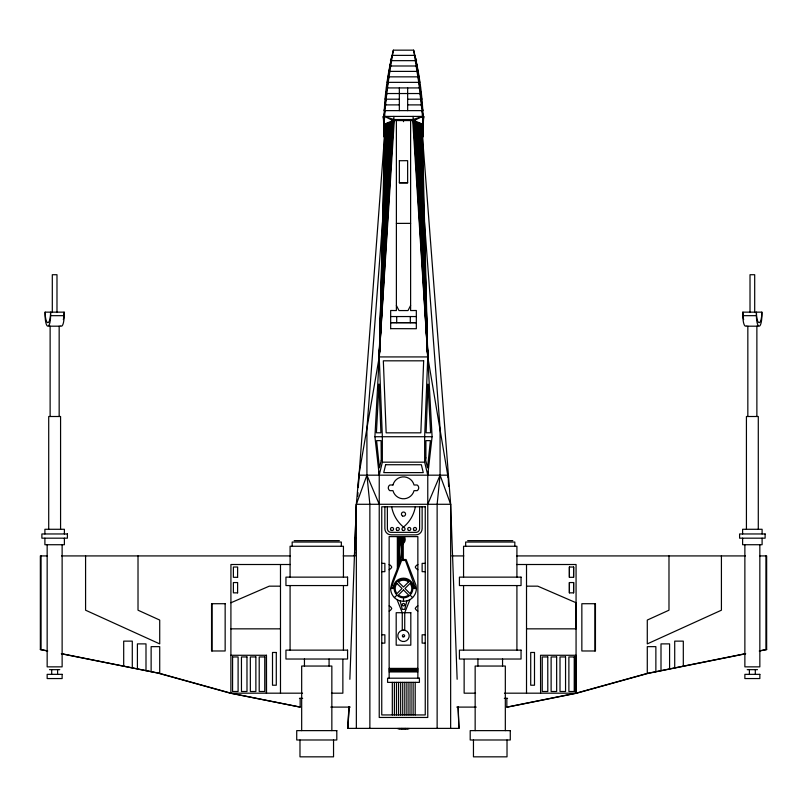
<?xml version="1.0" encoding="UTF-8"?>
<svg xmlns="http://www.w3.org/2000/svg" width="807" height="807" viewBox="0 0 807 807"><rect width="100%" height="100%" fill="white"/><g stroke="black" fill="none" stroke-linecap="round" stroke-linejoin="round"><path stroke-width="1.21" d="M358.853 477.683L384.495 136.686L384.525 128.333M422.475 128.333L422.475 136.686L423.13 136.686C424.008 107.684 420.649 78.309 413.638 50.165L393.362 50.165C388.399 78.753 384.061 107.624 383.87 136.686L384.525 136.686L389.983 125.458L394.31 120.112L412.69 120.112L417.865 126.86L422.505 136.686L450.649 504.284L457.145 679.282M384.495 136.686L379.229 364.471M384.485 146.753L384.546 144.241M413.123 116.41L413.123 119.527L418.54 126.86L423.13 136.686L423.514 116.41L421.95 110.63L418.742 82.354L413.638 50.165M427.771 364.471L421.809 134.89L422.434 134.89L423.07 132.207L423.514 116.41L383.486 116.41L383.87 136.686L388.46 126.86L393.877 119.527L393.877 116.41M349.855 679.282L356.351 504.284L358.873 475.172L379.229 356.926L394.31 120.112M348.947 707.013L348.039 728.378L458.961 728.378L458.174 706.972M358.399 486.409L358.873 475.172L448.127 475.172L448.601 486.409M422.505 136.686L427.771 356.926L424.653 436.728L424.653 462.169L427.771 475.172L432.088 436.728L427.771 356.926L421.062 133.165L421.708 133.165L423.029 130.088L423.514 116.41L422.616 124.782M354.697 552.19L354.495 555.922L356.351 504.284L366.923 475.172L366.923 428.436L382.417 223.721L391.445 123.31M354.828 549.708L355.504 537.28M355.978 528.585L356.311 522.371M357.733 496.285L357.935 492.563M358.197 487.589L358.873 475.172M385.05 110.63L383.486 116.41L383.9 134.406L385.191 134.89L379.229 356.926L382.347 436.728L382.347 462.169L379.229 475.172L374.912 436.728L391.778 122.856L384.122 124.339C383.769 99.523 387.39 74.284 393.362 50.165M422.797 128.737L422.434 134.89L423.1 134.406L423.514 116.41L422.979 128.061L420.961 131.491L420.306 131.491L427.771 356.926L448.147 477.683M423.161 122.573L423.514 116.41L422.929 126.144L419.519 129.877L427.771 356.926L379.229 356.926L385.938 133.165L383.93 132.207L383.486 116.41L384.384 124.782M393.645 120.556L379.229 356.926L386.694 131.491L383.971 130.088L383.486 116.41L384.071 126.144L387.481 129.877L379.229 356.926L392.696 121.675L384.122 124.339L388.288 128.333L379.229 356.926L390.87 124.117L384.122 124.339L389.135 126.86L379.229 356.926L389.983 125.458L384.122 124.339L392.928 120.556L414.072 120.556L422.878 124.339L418.712 128.333L427.771 356.926L412.69 120.112M421.97 130.764L421.708 133.165L423.07 132.207M400.897 559.513L406.103 559.513L415.938 585.166L416.372 588.505A12.872 12.872 0 0 1 412.599 597.604C407.757 602.506 399.243 602.506 394.401 597.604A12.872 12.872 0 0 1 390.628 588.505C393.382 573.626 404.297 560.512 400.897 544.584M421.355 129.17L420.961 131.491L423.029 130.088M422.535 122.21L422.929 119.89M406.829 600.943L404.731 609.366L402.269 609.366L400.171 600.943M385.605 104.89L384.001 110.63L422.999 110.63L421.395 104.89M386.21 99.19L384.566 104.89L399.344 104.89M386.856 93.531L385.171 99.19L399.344 99.19M387.531 87.923L385.817 93.531L421.183 93.531L419.469 87.923M388.258 82.354L386.492 87.923L420.508 87.923L418.742 82.354M389.014 76.847L387.209 82.354L419.791 82.354L417.986 76.847M389.811 71.389L387.975 76.847L419.025 76.847L417.189 71.389M390.638 65.992L388.762 71.389L418.238 71.389L416.362 65.992M391.506 60.656L389.599 65.992L417.401 65.992L415.494 60.656M392.414 55.38L390.467 60.656L416.533 60.656L414.586 55.38M409.936 599.651L404.731 612.715L404.731 630.277M427.771 504.284L440.077 475.172L440.077 428.436L424.583 223.721L415.555 123.31M410.612 305.48L408.009 310.564L398.991 310.564L396.388 305.48M394.401 597.604L396.883 595.122M420.175 129.877L422.979 128.061M419.378 128.333L422.929 126.144M414.072 120.556L422.475 116.41L421.95 110.63M230.933 602.758L269.266 586.164L280.483 586.164M506.836 698.337L506.836 707.103L507.563 707.103L576.793 693.183L648.011 673.401L745.688 653.761M744.962 653.761L647.285 673.401L576.067 693.183L506.836 707.103M759.76 650.785L766.65 649.544L766.65 555.922L759.74 555.922M759.256 651.037L766.65 649.544M391.899 55.38L415.101 55.38M407.656 99.19L421.829 99.19L420.144 93.531M407.656 104.89L422.434 104.89L420.79 99.19M399.364 160.734L407.636 160.664L407.636 182.846L399.364 182.846L399.364 160.664M399.364 182.775L407.636 182.775M396.388 223.398L410.612 223.357M45.142 312.148A10.531 2.724 90 0 0 47.865 322.669A10.531 2.724 90 0 0 50.589 312.148L50.589 315.668A10.531 2.724 90 0 1 47.865 326.189A10.531 2.724 90 0 1 45.142 315.668L45.142 312.148L64.146 312.148L64.146 315.668A10.531 2.724 90 0 1 60.717 325.836M746.283 325.836A10.531 2.724 -90 0 1 742.854 315.668L742.854 312.148L761.858 312.148L761.858 315.668A10.531 2.724 -90 0 1 759.135 326.189A10.531 2.724 -90 0 1 756.411 315.668L756.411 312.148A10.531 2.724 -90 0 0 759.135 322.669A10.531 2.724 -90 0 0 761.858 312.148M50.589 315.668L64.146 315.668M742.854 315.668L756.411 315.668M390.669 316.546L416.331 316.546M49.106 326.189L60.182 326.189M746.818 326.189L757.894 326.189M390.669 328.651L416.331 328.721L416.331 310.493L410.612 310.564L410.612 120.112M374.912 436.728L432.088 436.728M382.347 462.169L424.653 462.169M450.649 728.378L450.649 504.284L356.351 504.284L356.351 728.378M294.202 540.64L339.323 540.64M467.677 540.64L512.798 540.64M47.26 555.922L40.35 555.922L40.35 649.544L47.744 651.037M61.584 555.922L290.459 555.922M343.187 555.922L355.221 555.922M451.779 555.922L463.813 555.922M516.541 555.922L745.416 555.922M381.751 563.357L384.868 563.357L384.868 571.679L381.751 571.679M425.249 563.357L422.132 563.357L422.132 571.679L425.249 571.679M290.47 564.507L230.933 564.507L230.883 693.183L300.164 707.103L300.164 698.337M516.53 564.507L576.067 564.507L576.067 693.183L576.117 655.274L540.539 655.274L540.589 693.183M573.616 567.018L569.369 567.018L569.369 577.308L573.616 577.308L573.616 567.018L573.575 577.308M237.631 577.308L233.384 577.308L233.384 567.018L237.631 567.018L237.591 577.308M573.616 582.553L569.369 582.553L569.369 592.852L573.616 592.852L573.616 582.553L573.575 592.852M526.517 586.164L537.775 586.164L576.117 602.758L576.117 628.845L526.517 628.845M390.628 588.505L394.139 588.505M412.861 588.505A9.361 9.361 0 0 0 398.819 580.394A9.361 9.361 0 0 0 398.819 596.605A9.361 9.361 0 0 0 412.861 588.505L416.372 588.505M237.631 592.852L233.384 592.852L233.384 582.553L237.631 582.553L237.591 592.852M230.883 628.845L280.483 628.845M381.751 634.796L384.868 634.796L384.868 643.118L381.751 643.118M425.249 634.796L422.132 634.796L422.132 643.118L425.249 643.118M40.35 649.544L47.24 650.785M230.883 655.274L266.461 655.274L266.461 693.183L266.411 655.274M232.567 656.948L238.115 656.948L238.095 691.498L232.567 691.498L232.587 656.948M389.145 668.398L417.855 668.398M49.52 669.669L59.779 669.669M389.145 669.568L417.855 669.568M747.221 669.669L757.48 669.669M389.145 670.748L417.855 670.748M389.145 671.928L417.855 671.928M61.312 653.761L159.715 673.401L230.933 693.183M648.011 673.401L647.285 673.401L647.285 646.649L655.869 646.649L655.869 671.676M158.989 673.401L230.207 693.183L302.554 693.183M331.445 693.183L342.864 693.183L342.864 659.45M475.555 693.183L464.136 693.183L464.136 659.45M504.446 693.183L576.793 693.183M299.437 698.337L302.675 698.337M504.325 698.337L507.563 698.337M300.164 707.103L230.207 693.183M330.759 707.103L350.218 707.103M456.782 707.103L476.241 707.103M62.038 653.761L159.715 673.401L159.715 646.649L151.131 646.649L151.131 671.676M392.928 120.556L384.525 116.41L393.877 119.527L413.123 119.527L422.475 116.41L422.878 124.339L417.865 126.86L427.771 356.926L413.355 120.556M384.071 126.144L387.622 128.333M383.839 122.573L383.486 116.41L384.021 128.061L386.825 129.877M410.117 595.122L412.599 597.604M384.021 128.061L386.039 131.491L385.645 129.17M383.971 130.088L385.292 133.165L385.03 130.764M379.229 504.284L366.923 475.172L369.868 504.284L369.868 728.378M397.064 599.651L402.269 612.715L402.269 630.277M450.649 504.284L440.077 475.172L437.132 504.284L437.132 728.378M383.93 132.207L384.566 134.89L384.203 128.737M384.071 119.89L384.465 122.21M458.053 707.013L458.961 728.378M765.924 555.922L765.924 649.544M762.101 533.962L762.101 529.281L742.611 529.281L742.611 533.962M762.101 538.178L762.101 544.725L742.611 544.725L742.611 538.178M759.841 544.725L759.841 666.854L744.871 666.854L744.871 544.725M758.287 529.281L758.287 416.503L746.425 416.503L746.425 529.281M756.875 326.189L756.875 416.503M755.312 669.669L755.312 674.349M754.696 312.511L754.696 274.723L750.016 274.723L750.016 312.511M749.4 669.669L749.4 674.349M747.837 326.189L747.837 416.503M721.418 555.922L721.418 610.203L647.285 643.895L647.285 620.058L668.983 610.203L668.983 555.922M683.307 666.158L683.307 641.131L674.713 641.131L674.713 667.883M669.588 668.922L669.588 643.885L661.004 643.885L661.004 670.647M594.961 603.717L594.961 650.977M574.413 656.948L574.413 691.498M569.409 567.018L569.409 577.308M569.409 582.553L569.409 592.852M526.517 564.507L526.517 693.183M516.914 577.136L516.914 546.258L463.561 546.258L463.561 577.136M516.914 585.559L516.914 650.139M514.826 546.258L514.826 542.042L465.649 542.042L465.649 546.258M507.018 739.989L507.018 756.835L473.457 756.835L473.457 739.989M505.323 730.628L505.323 666.047L475.152 666.047L475.152 730.628M502.549 659.026L502.549 666.047M477.926 659.026L477.926 666.047M463.561 585.559L463.561 650.139M427.771 471.389L427.771 717.463L379.229 717.463L379.229 471.389M422.132 506.796L422.132 528.635A6.244 6.244 0 0 1 415.898 534.88L391.102 534.88A6.244 6.244 0 0 1 384.868 528.635L384.868 506.796M419.64 506.796L419.6 529.13A3.742 3.742 0 0 1 416.382 532.348L390.618 532.348A3.742 3.742 0 0 1 387.4 529.13L387.36 506.796M417.855 678.203L417.855 536.615L389.145 536.615L389.145 678.203M415.202 682.369L415.202 714.941M413.123 682.369L413.123 714.941M411.035 682.369L411.035 714.941M410.299 316.515L410.299 322.669M408.957 682.369L408.957 714.941M408.887 728.378L408.887 728.903L398.113 728.903L398.113 728.378M407.656 87.923L407.656 110.63M407.303 728.378L407.303 728.903M406.879 682.369L406.879 714.941M406.072 728.378L406.072 728.903M405.316 728.378L405.316 728.903M404.801 682.369L404.801 714.941M404.438 728.378L404.438 728.903M403.5 120.112L403.5 121.675M403.5 597.866L403.5 601.376M403.5 728.378L403.5 728.903M403.258 542.133L403.258 536.615A4.317 4.317 0 0 1 403.389 542.001L400.998 543.555L398.154 543.282L398.154 544.322L401.372 544.503L403.308 543.514A5.175 5.175 0 0 0 404.327 536.615M403.258 543.555L403.258 559.513M402.723 682.369L402.723 714.941M402.562 728.378L402.562 728.903M402.078 536.615L402.078 543.111M402.078 544.231L402.078 559.513M401.684 728.378L401.684 728.903M400.928 728.378L400.928 728.903M400.897 536.615L400.897 543.575M400.645 682.369L400.645 714.941M399.717 536.615L399.717 543.646M399.717 544.644L399.717 562.63M399.697 728.378L399.697 728.903M399.344 87.923L399.344 110.63M398.537 536.615L398.537 543.414M398.537 544.422L398.537 565.737M398.557 682.369L398.557 714.941M397.357 536.615L397.357 568.854M396.701 316.515L396.701 322.669M396.388 120.112L396.388 310.564L390.669 310.493L390.669 328.721M396.479 682.369L396.479 714.941M394.401 682.369L394.401 714.941M392.323 682.369L392.323 714.941M343.439 577.136L343.439 546.258L290.086 546.258L290.086 577.136M343.439 585.559L343.439 650.139M341.351 546.258L341.351 542.042L292.174 542.042L292.174 546.258M333.543 739.989L333.543 756.835L299.982 756.835L299.982 739.989M331.848 730.628L331.848 666.047L301.677 666.047L301.677 730.628M329.074 659.026L329.074 666.047M304.451 659.026L304.451 666.047M290.086 585.559L290.086 650.139M280.483 564.507L280.483 693.183M212.039 603.717L212.039 650.977M145.996 670.647L145.996 643.885L137.412 643.885L137.412 668.922M138.017 555.922L138.017 610.203L159.715 620.058L159.715 643.895L85.582 610.203L85.582 555.922M132.287 667.883L132.287 641.131L123.693 641.131L123.693 666.158M64.389 533.962L64.389 529.281L44.899 529.281L44.899 533.962M64.389 538.178L64.389 544.725L44.899 544.725L44.899 538.178M62.129 544.725L62.129 666.854L47.159 666.854L47.159 544.725M60.575 529.281L60.575 416.503L48.713 416.503L48.713 529.281M59.163 326.189L59.163 416.503M57.6 669.669L57.6 674.349M56.984 312.511L56.984 274.723L52.304 274.723L52.304 312.511M51.688 669.669L51.688 674.349M50.125 326.189L50.125 416.503M41.076 555.922L41.076 649.544M415.353 506.796A34.197 34.197 0 0 1 403.5 527.082A34.197 34.197 0 0 1 391.647 506.796M417.855 611.07A5.356 5.356 0 0 1 415.252 608.478A5.356 5.356 0 0 1 417.855 605.896M389.145 611.07A5.356 5.356 0 0 0 391.748 608.478A5.356 5.356 0 0 0 389.145 605.896M389.145 569.692A5.356 5.356 0 0 0 391.748 567.109A5.356 5.356 0 0 0 389.145 564.517M417.855 564.517A5.356 5.356 0 0 0 415.252 567.109A5.356 5.356 0 0 0 417.855 569.692M743.651 319.592A10.531 2.724 -90 0 1 742.854 312.148M64.146 312.148A10.531 2.724 -90 0 1 63.349 319.592M348.826 706.972L348.039 728.378L348.836 706.982M423.665 360.82L420.84 432.834L386.16 432.834L383.335 360.82L423.665 360.82M427.982 384.283L426.086 432.784L430.605 432.784L427.982 384.283M379.018 384.233L376.395 432.794L380.914 432.794L379.018 384.233M425.894 457.902L425.753 460.343L427.549 467.848L430.403 440.632L425.894 440.632L425.894 457.902M392.01 585.428L391.738 587.526L393.291 587.526L393.513 585.821A10.34 10.34 0 0 1 413.487 585.821L413.709 587.526L415.262 587.526L405.427 560.482L401.573 560.482L392.01 585.428M381.247 460.343L379.451 467.848L376.597 440.632L381.106 440.632L381.247 460.343M385.635 464.731L383.739 472.609L423.261 472.609L421.365 464.731L385.635 464.731M396.983 583.441L396.298 584.339A8.322 8.322 0 0 0 396.298 592.661L396.983 593.559L402.037 588.505L396.983 583.441M410.702 592.661L410.017 593.559L404.963 588.505L410.017 583.441L410.702 584.339A8.322 8.322 0 0 1 410.702 592.661M408.554 581.988L403.5 587.042L398.446 581.988L399.344 581.302A8.322 8.322 0 0 1 407.656 581.302L408.554 581.988M403.5 589.957L398.446 595.021L399.344 595.707A8.322 8.322 0 0 0 407.656 595.707L408.554 595.021L403.5 589.957M422.878 124.339L417.017 125.458L427.771 356.926L414.304 121.675L422.878 124.339L416.13 124.117L427.771 356.926L415.222 122.856L422.878 124.339M403.5 630.116L402.017 630.307A5.72 5.72 0 0 0 398.819 639.114A5.72 5.72 0 0 0 408.181 639.114A5.72 5.72 0 0 0 404.983 630.307L403.5 630.116M416.331 322.669L390.669 322.669L416.331 322.699M392.948 484.997L389.831 484.997A3.339 3.339 0 0 0 389.831 490.656L392.948 490.656A10.915 10.915 0 0 0 414.052 490.656L417.169 490.656A3.339 3.339 0 0 0 417.169 484.997L414.052 484.997A10.915 10.915 0 0 0 392.948 484.997M425.249 506.796L381.751 506.796L381.751 714.941L425.249 714.941L425.249 506.796M67.405 533.962L41.883 533.962L41.883 538.178L67.405 538.178L67.405 533.962M765.117 533.962L739.595 533.962L739.595 538.178L765.117 538.178L765.117 533.962M347.575 577.136L285.95 577.136L285.95 585.559L347.575 585.559L347.575 577.136M521.05 577.136L459.425 577.136L459.425 585.559L521.05 585.559L521.05 577.136M225.153 603.717L211.555 603.717L211.555 650.977L225.153 650.977L225.153 603.717M595.445 603.717L581.847 603.717L581.847 650.977L595.445 650.977L595.445 603.717M410.813 612.715L396.187 612.715L396.187 645.166L410.813 645.166L410.813 612.715M347.575 650.139L285.95 650.139L285.95 659.026L347.575 659.026L347.575 650.139M521.05 650.139L459.425 650.139L459.425 659.026L521.05 659.026L521.05 650.139M276.287 652.47L272.504 652.47L272.504 685.224L276.287 685.224L276.287 652.47M534.496 652.47L530.713 652.47L530.713 685.224L534.496 685.224L534.496 652.47M246.992 656.948L241.444 656.948L241.464 691.498L246.992 691.498L246.972 656.948M255.88 656.948L250.331 656.948L250.352 691.498L255.88 691.498L255.859 656.948M264.757 656.948L259.208 656.948L259.208 691.498L264.757 691.498L264.757 656.948M547.792 656.948L542.243 656.948L542.243 691.498L547.792 691.498L547.771 656.948M556.669 656.948L551.12 656.948L551.12 691.498L556.669 691.498L556.648 656.948M565.556 656.948L560.008 656.948L560.008 691.498L565.556 691.498L565.556 656.948M574.433 656.948L568.885 656.948L568.885 691.498L574.433 691.498L574.433 656.948M62.129 674.349L47.159 674.349L47.159 678.556L62.129 678.556L62.129 674.349M759.841 674.349L744.871 674.349L744.871 678.556L759.841 678.556L759.841 674.349M419.418 678.203L387.582 678.203L387.582 682.369L419.418 682.369L419.418 678.203M336.801 730.628L296.724 730.628L296.724 739.989L336.801 739.989L336.801 730.628M510.276 730.628L470.199 730.628L470.199 739.989L510.276 739.989L510.276 730.628M402.935 636.804A1.12 1.12 0 0 0 404.62 635.825A1.12 1.12 0 0 0 402.935 634.857A1.12 1.12 0 0 0 402.935 636.804M402.632 605.553A1.231 1.231 0 0 0 404.69 605.008A1.231 1.231 0 0 0 403.177 603.495A1.231 1.231 0 0 0 402.632 605.553M402.461 515.915A2.078 2.078 0 0 0 405.578 514.12A2.078 2.078 0 0 0 402.461 512.314A2.078 2.078 0 0 0 402.461 515.915M396.983 530.36A1.564 1.564 0 0 0 399.324 529.009A1.564 1.564 0 0 0 396.983 527.657A1.564 1.564 0 0 0 396.983 530.36M391.254 530.36A1.564 1.564 0 0 0 393.594 529.009A1.564 1.564 0 0 0 391.254 527.657A1.564 1.564 0 0 0 391.254 530.36M408.453 530.36A1.564 1.564 0 0 0 410.793 529.009A1.564 1.564 0 0 0 408.453 527.657A1.564 1.564 0 0 0 408.453 530.36M402.723 530.36A1.564 1.564 0 0 0 405.064 529.009A1.564 1.564 0 0 0 402.723 527.657A1.564 1.564 0 0 0 402.723 530.36M414.183 530.36A1.564 1.564 0 0 0 416.523 529.009A1.564 1.564 0 0 0 414.183 527.657A1.564 1.564 0 0 0 414.183 530.36"/></g></svg>
